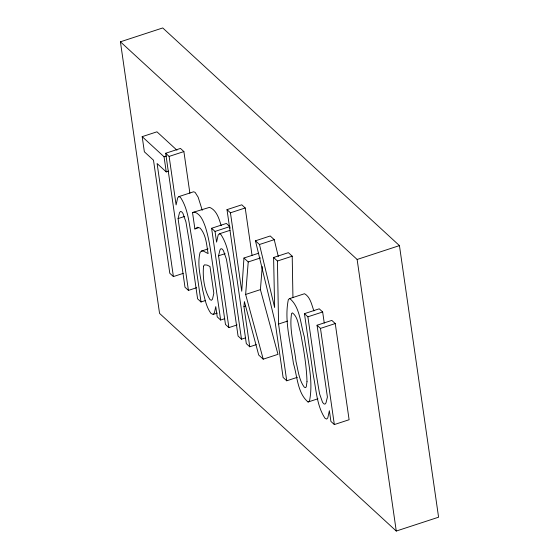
<?xml version="1.0" encoding="UTF-8"?>
<svg xmlns="http://www.w3.org/2000/svg" width="559" height="559" viewBox="0 0 559 559"><rect width="100%" height="100%" fill="white"/><g stroke="black" fill="none" stroke-linecap="round" stroke-linejoin="round"><path stroke-width="0.84" d="M258.726 253.185L243.955 258.02L241.74 291.246L230.441 212.804L227.003 209.646L241.774 204.811L245.212 207.969L252.039 255.379M262.248 266.524L260.41 289.618L277.991 354.336L263.219 359.171L245.639 294.453L248.224 261.947L243.955 258.02M256.308 344.63L249.747 346.783L243.948 306.57L244.409 301.615L258.705 355.021L263.219 359.171M196.628 287.71L188.425 290.401L178.076 218.583L179.523 212.63L180.515 211.442L181.696 211.826L182.919 213.335L185.937 221.93L189.697 244.059L197.593 298.82L201.023 301.979L205.125 300.637M237.107 324.926L228.897 327.609L218.548 255.798L219.994 249.845L220.987 248.657L222.168 249.041L223.39 250.551L226.409 259.145L230.168 281.275L238.064 336.036L241.495 339.194L245.597 337.853M208.046 248.909L201.485 251.061L200.066 252.472C196.964 264.763 200.772 277.662 202.658 289.925C204.713 297.926 205.985 306.667 210.988 313.459L213.196 314.444L214.467 312.621L215.753 306.639L217.234 316.883L220.644 320.027L224.746 318.679M202.26 210.275L198.159 197.208L195.14 192.401L193.645 191.772L178.873 196.607L177.706 197.781L176.106 204.894L169.118 156.415L165.688 153.264L180.459 148.428L183.89 151.58L189.892 193.253M230.015 230.329L219.345 233.823L218.178 234.997L216.578 242.11L215.04 231.433L211.602 228.275L226.374 223.439L229.239 226.074M313.927 310.923C311.656 304.983 310.483 297.102 304.536 293.72L289.765 298.555L288.374 299.442C284.014 320.552 290.624 342.457 293.426 363.462C297.311 375.99 297.402 393.117 308.072 402.012L317.917 398.784M308.072 402.012L309.469 401.145C313.83 379.875 307.087 357.802 304.299 336.637C300.511 324.444 300.218 307.136 289.765 298.555M120.416 41.806L162.732 27.95L399.447 245.611L438.584 517.194L396.268 531.05L159.553 313.389L120.416 41.806L357.131 259.467L396.268 531.05M183.247 273.358L173.402 276.579L169.789 273.26L153.494 160.202L144.369 151.81L142.182 136.655L156.953 131.819L176.951 150.203M142.182 136.655L164.053 156.765L166.512 155.961M169.118 156.415L183.89 151.58M173.402 276.579L157.107 163.528L166.24 171.92L168.699 171.11M201.485 251.061L203.378 251.075L208.109 253.597C206.537 244.926 206.285 235.053 200.15 228.128L197.6 227.233L194.888 228.959L192.513 212.518L209.597 207.34C216.822 210.345 219.065 218.855 221.203 225.682M178.076 218.583L184.645 216.438M230.441 212.804L245.212 207.969M194.888 228.959L198.166 227.89M215.04 231.433L229.812 226.598L230.042 228.24M297.402 377.297L286.732 380.791L283.113 377.465L275.203 322.529L255.456 240.81L270.228 235.975L274.245 239.671L278.291 256.476M218.548 255.798L225.116 253.653M255.456 240.81L259.474 244.507L274.245 239.671M248.224 261.947L260.536 257.923M259.474 244.507L274.637 307.52L273.603 257.496L288.374 252.661L292.21 256.19L292.944 297.626M273.603 257.496L277.439 261.025L292.21 256.19M245.639 294.453L260.41 289.618M357.131 259.467L399.447 245.611M213.196 314.444L217.304 313.103M243.948 306.57L245.59 306.032M304.452 313.655L307.883 316.806L315.779 371.567L319.538 393.704L322.522 402.27L323.78 403.801L324.961 404.157L325.981 402.913L327.399 397.044L317.051 325.233L331.822 320.398L335.253 323.556L349.109 419.732L334.338 424.567L330.907 421.416L329.37 410.739L327.791 417.908L326.652 419.075L325.107 418.391C316.848 406.065 316.303 390.252 313.445 376.074L304.452 313.655L319.224 308.813L322.655 311.971L324.262 323.095M286.732 380.791L278.557 324.045L287.578 321.09M307.883 316.806L322.655 311.971M317.051 325.233L320.482 328.392L335.253 323.556M192.513 212.518L194.825 212.175C200.793 214.439 203.252 221.078 205.272 226.64C208.186 235.605 209.765 244.933 211.169 254.24L220.644 320.027M178.873 196.607L180.368 197.236C188.635 209.562 189.18 225.375 192.023 239.552L201.023 301.979M219.345 233.823L220.84 234.452C229.106 246.778 229.651 262.59 232.495 276.768L241.495 339.194M188.425 290.401L184.994 287.242L165.688 153.264M228.897 327.609L225.466 324.458L211.602 228.275M249.747 346.783L246.316 343.624L227.003 209.646M320.482 328.392L334.338 424.567M164.053 156.765L166.24 171.92M277.439 261.025L278.557 324.045M306.996 381.685L306.234 386.954L305.382 387.66L304.222 387.087C298.862 379.694 298.101 370.051 295.99 361.414C294.23 345.644 289.073 329.454 291.56 313.55L292.427 312.872C298.171 317.1 298.261 325.736 300.4 332.046C303.495 348.432 306.521 364.978 306.996 381.685M203.539 266.21C202.526 277.425 204.168 289.953 210.065 299.687L211.498 300.281L212.525 299.079L213.817 293.209L209.974 266.517L207.082 265.092L204.426 264.854L203.539 266.21"/></g></svg>
